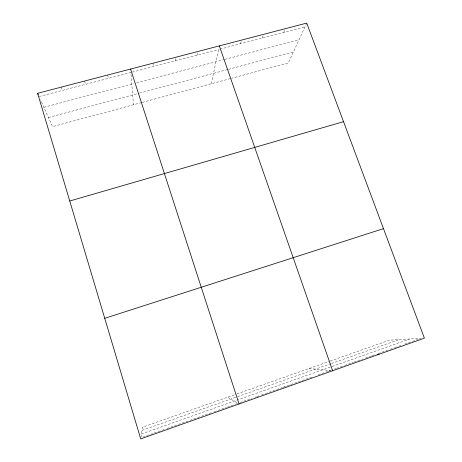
<?xml version="1.0" encoding="UTF-8"?>
<svg xmlns="http://www.w3.org/2000/svg" width="462" height="462" viewBox="0 0 462 462"><rect width="100%" height="100%" fill="white"/><g stroke="black" fill="none" stroke-linecap="round" stroke-linejoin="round"><path stroke-width="0.35" stroke-dasharray="2.31 1.73" d="M175.19 60.874L175.45 57.34M196.997 55.169L197.511 51.588M140.985 437.127L142.51 427.194L236.249 394.161M211.273 83.755L218.815 48.314M240.529 43.774L241.557 40.102M262.249 38.086L263.525 34.367M283.726 32.467L285.245 28.702M306.722 23.1L288.294 62.953L231.508 78.292M142.025 430.37L236.758 396.922M237.433 396.679L330.74 363.733M331.404 363.496L399.012 339.622M141.47 433.951L331.41 366.713M332.08 366.476L409.702 338.998M142.891 437.052L164.27 429.464M166.961 428.505L188.663 420.807M190.021 420.322L212.122 412.479M214.125 411.769L226.698 407.305M227.356 407.074L234.632 404.493M235.297 404.256L237.942 403.314L227.57 397.222M239.957 402.598L252.056 398.308M254.741 397.355L256.087 396.875M256.762 396.639L260.118 395.443M261.463 394.97L282.045 387.664M282.709 387.427L286.729 386.001M287.404 385.764L290.101 384.806M290.777 384.563L312.329 376.917M318.33 374.786L323.666 372.892M326.339 371.945L327.673 371.471M328.338 371.234L330.342 370.524M334.413 369.08L335.77 368.595M336.452 368.353L343.919 365.702M344.6 365.465L353.424 362.329M354.094 362.093L362.814 358.997M365.5 358.044L371.535 355.902M372.205 355.665L376.23 354.238M378.216 353.534L389.483 349.532M390.142 349.301L394.121 347.886M394.779 347.655L402.131 345.045M404.827 344.086L419.663 338.825M236.914 393.93L329.47 361.313M330.139 361.076L389.454 340.176L421.015 338.346M141.638 102.564L52.483 126.64L40.465 99.682M142.319 102.379L230.821 78.476M48.412 117.51L138.825 93.318M139.512 93.133L227.685 69.543M228.367 69.364L293.37 51.975M43.861 107.3L133.847 83.478M136.608 82.744L224.128 59.581M224.809 59.396L299.024 39.755M39.051 96.506L130.838 72.482L133.472 104.77M132.23 72.118L218.561 49.521M219.929 49.163L304.96 26.912M309.038 368.514L332.051 370.686M284.702 386.723L286.411 387.15M61.261 87.127L62.393 90.396M84.627 81.035L85.47 84.355M107.727 75.006L108.287 78.384M153.13 63.161L153.141 66.644"/><path stroke-width="0.69" d="M104.741 318.318L383.483 228.644M69.745 200.999L343.537 121.673M37.618 93.295L306.722 23.1L424.382 338.149L140.714 438.9L37.618 93.295L38.19 94.577M377.65 354.238L379.065 354.244M219.329 45.894L332.623 370.738M130.561 69.052L239.056 403.973"/></g></svg>
